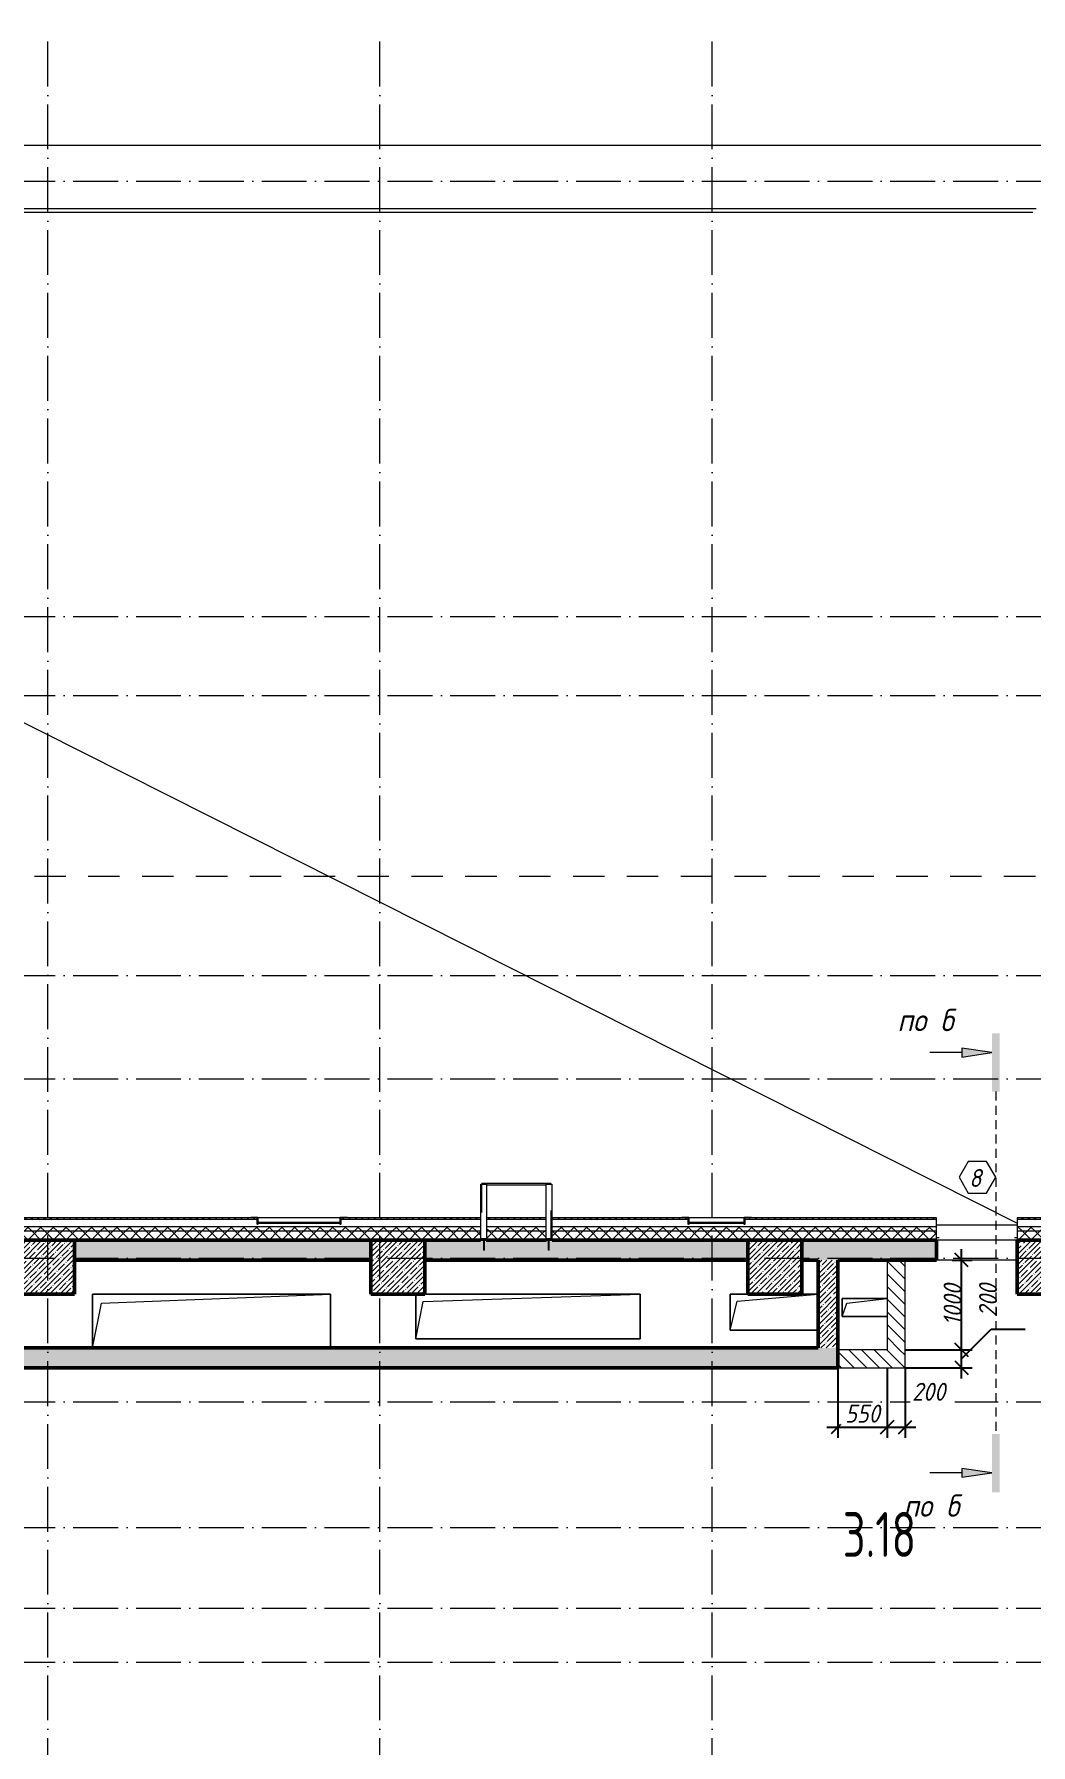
# Model space of a CAD drawing. Header units: millimetres. Extents: x -269418 to 201924, y -5890 to 98643.
# Drawn here: x 22060 to 33160, y 9579 to 28637 of the extents above; entities that cross this region are included whole.
import ezdxf

# ---------------------------------------------------------------- set-up
doc = ezdxf.new("R2010")
doc.units = ezdxf.units.MM
for name, pattern in [('01 Штриховая _4 мм_', [600, 350, -250]), ('200_ШТРИХ_ш1п0_6_', [160, 100, -60]), ('50_200_ШТРИХ_1Т_ш5_п1_п1_', [700, 500, -100, 0, -100]), ('Штрих', [635, 317.5, -317.5])]:
    doc.linetypes.add(name, pattern=pattern)
for name, color, linetype, lineweight in [('A-ANNO-DIMS', 7, 'Continuous', 9), ('A-ANNO-NOTE', 7, 'Continuous', 5), ('A-ANNO-NOTE-1', 7, 'Continuous', 9), ('A-AREA-IDEN', 7, 'Continuous', 9), ('A-DETL', 7, 'Continuous', 9), ('A-DETL-GENF', 7, 'Continuous', 9), ('A-DETL-GENF-2', 7, '200_ШТРИХ_ш1п0_6_', 5), ('A-FLOR', 7, 'Continuous', 9), ('A-GENM', 7, 'Continuous', 9), ('A-GENM-HDLN', 7, 'Штрих', 5), ('A-GLAZ-IDEN', 7, 'Continuous', 9), ('A-ROOF', 7, 'Continuous', 9), ('A-WALL', 7, 'Continuous', 5), ('A-WALL-1', 7, 'Continuous', 9), ('A-WALL-3', 7, 'Continuous', 50), ('A-WALL-FNSH-1', 7, 'Continuous', 9), ('A-WALL-PATT-2', 7, 'Continuous', 5), ('G-ANNO-SYMB-1', 7, '01 Штриховая _4 мм_', 9), ('I-WALL', 7, 'Continuous', 5), ('S-COLS', 7, 'Continuous', 9), ('S-COLS-1', 7, 'Continuous', 5), ('S-COLS-2', 7, 'Continuous', 50), ('Оси-1', 7, '50_200_ШТРИХ_1Т_ш5_п1_п1_', 9)]:
    doc.layers.add(name, color=color, linetype=linetype, lineweight=lineweight)
doc.layers.add('A-WALL-FNSH-2', color=7, linetype='Continuous', lineweight=13, true_color=0xce0000)
doc.layers.add('A-WALL-PATT-1', color=7, linetype='Continuous', lineweight=5, true_color=0xce0000)
doc.styles.add('ISOCPEUR_I', font='isocpeui.ttf', dxfattribs={"width": 0.9, "height": 250})
doc.styles.add('ISOCPEUR_I_2', font='isocpeui.ttf', dxfattribs={"width": 0.9, "height": 200})
doc.styles.add('СПДС', font='ГОСТ тип А.ttf', dxfattribs={"width": 0.9})
doc.dimstyles.new('ISO-2_0_0_9К_СРЕДНИЙ_1', dxfattribs={"dimscale": 304.8, "dimtxt": 199.196235, "dimasz": 0.492126, "dimexe": 0.393701, "dimexo": 0, "dimgap": 0, "dimtad": 1, "dimdec": 0, "dimzin": 0, "dimdsep": 46, "dimtxsty": 'ISOCPEUR_I_2', "dimblk1": 'OBLIQUE', "dimblk2": 'OBLIQUE', "dimsah": 1, "dimcen": 0.09, "dimdle": 0.393701, "dimazin": 0, "dimtfac": 1, "dimtdec": 4, "dimtix": 1, "dimtmove": 1, "dimatfit": 3, "dimfxl": 1, "dimtvp": 1, "dimtolj": 1, "dimtzin": 0, "dimarcsym": 2})
doc.dimstyles.new('ISO-2_0_0_9К_СРЕДНИЙ_2', dxfattribs={"dimscale": 304.8, "dimtxt": 199.196235, "dimasz": 0.492126, "dimexe": 0.393701, "dimexo": 0, "dimgap": 0, "dimtad": 1, "dimdec": 0, "dimzin": 0, "dimdsep": 46, "dimtxsty": 'ISOCPEUR_I_2', "dimblk1": 'OBLIQUE', "dimblk2": 'OBLIQUE', "dimsah": 1, "dimcen": 0.09, "dimdle": 0.393701, "dimazin": 0, "dimtfac": 1, "dimtdec": 4, "dimtix": 1, "dimtmove": 0, "dimatfit": 3, "dimfxl": 1, "dimtvp": 1, "dimtolj": 1, "dimtzin": 0, "dimarcsym": 2})
doc.dimstyles.new('ISO-2_0_0_9К_СРЕДНИЙ_ФОН', dxfattribs={"dimscale": 304.8, "dimtxt": 199.196235, "dimasz": 0.492126, "dimexe": 0.393701, "dimexo": 0, "dimgap": 0.164042, "dimtad": 1, "dimdec": 0, "dimdsep": 46, "dimtxsty": 'ISOCPEUR_I_2', "dimblk1": 'OBLIQUE', "dimblk2": 'OBLIQUE', "dimsah": 1, "dimcen": 0.09, "dimdle": 0.393701, "dimazin": 0, "dimtfac": 1, "dimtdec": 4, "dimtix": 1, "dimtmove": 0, "dimatfit": 3, "dimfxl": 1, "dimtvp": 1, "dimtfill": 1, "dimtolj": 1, "dimtzin": 0, "dimarcsym": 2})
doc.dimstyles.new('ISO-2_0_0_9К_СРЕДНИЙ_ФОН_1', dxfattribs={"dimscale": 304.8, "dimtxt": 199.196235, "dimasz": 0.492126, "dimexe": 0.393701, "dimexo": 0, "dimgap": 0.164042, "dimtad": 1, "dimdec": 0, "dimdsep": 46, "dimtxsty": 'ISOCPEUR_I_2', "dimblk1": 'OBLIQUE', "dimblk2": 'OBLIQUE', "dimsah": 1, "dimcen": 0.09, "dimdle": 0.393701, "dimazin": 0, "dimtfac": 1, "dimtdec": 4, "dimtix": 1, "dimtmove": 1, "dimatfit": 3, "dimfxl": 1, "dimtvp": 1, "dimtfill": 1, "dimtolj": 1, "dimtzin": 0, "dimarcsym": 2})
pattern_1 = [(45, (0, 0), (-70.71068, 70.71068), []), (135, (0, 0), (-70.71068, -70.71068), [])]
pattern_2 = [(45, (0, 0), (-57.02463, 57.02463), []), (45, (57.025, 0), (-57.02463, 57.02463), [100.806, -20.161, 3.353, -16.808])]
pattern_3 = [(135, (0, 0), (-70.71068, -70.71068), [])]

# ---------------------------------------------------------------- blocks, each defined once
blk = doc.blocks.new('парапет1 - парапет-18629556-АР1_1_Кладочный план 3 этажа')
at = {"layer": 'A-GENM'}
for p, q in [((-2411, 27400), (33928, 27400)), ((33219, 26691), (-1702, 26691)), ((-1665, 26654), (33182, 26654))]:
    blk.add_line(p, q, dxfattribs=at)
blk = doc.blocks.new('ОМ_Арматурный стержень_Форма 1 - ОМ_Арматурный стержень_Форма 1-30770157-АР1_1_Кладочный план 3 этажа')
at = {"layer": 'A-GENM'}
for p, q in [((27814, 15834), (27046, 15834)), ((27046, 15825), (27046, 15834)), ((27814, 15834), (27814, 15825)), ((27099, 15816), (27761, 15816))]:
    blk.add_line(p, q, dxfattribs=at)
blk = doc.blocks.new('Уголок вложенный - Уголок вложенный-26108888-АР1_1_Кладочный план 3 этажа')
at = {"layer": 'A-GENM'}
for p, q in [((29272, 15457), (29352, 15457)), ((29272, 15453), (29272, 15457)), ((29336, 15450), (29275, 15450)), ((29345, 15380), (29345, 15441)), ((29352, 15457), (29352, 15377)), ((29352, 15377), (29348, 15377))]:
    blk.add_line(p, q, dxfattribs=at)
at = {"layer": 'A-GENM', "flags": 128}
for points in [[(29275, 15450), (29274, 15450), (29274, 15450), (29273, 15451), (29273, 15451), (29272, 15452), (29272, 15452), (29272, 15453)], [(29345, 15441), (29345, 15443), (29344, 15445), (29343, 15447), (29342, 15448), (29340, 15449), (29338, 15450), (29336, 15450)], [(29348, 15377), (29347, 15377), (29347, 15377), (29346, 15378), (29346, 15378), (29345, 15379), (29345, 15379), (29345, 15380)]]:
    blk.add_lwpolyline(points, dxfattribs=at)
blk = doc.blocks.new('Уголок вложенный - Уголок вложенный-V19-АР1_1_Кладочный план 3 этажа')
at = {"layer": 'A-GENM'}
for p, q in [((29968, 15457), (30048, 15457)), ((29968, 15377), (29968, 15457)), ((29975, 15441), (29975, 15380)), ((30045, 15450), (29984, 15450)), ((30048, 15457), (30048, 15453)), ((29972, 15377), (29968, 15377))]:
    blk.add_line(p, q, dxfattribs=at)
at = {"layer": 'A-GENM', "flags": 128}
for points in [[(29984, 15450), (29982, 15450), (29980, 15449), (29978, 15448), (29977, 15447), (29976, 15445), (29975, 15443), (29975, 15441)], [(30048, 15453), (30048, 15452), (30048, 15452), (30047, 15451), (30047, 15451), (30046, 15450), (30046, 15450), (30045, 15450)], [(29975, 15380), (29975, 15379), (29975, 15379), (29974, 15378), (29974, 15378), (29973, 15377), (29973, 15377), (29972, 15377)]]:
    blk.add_lwpolyline(points, dxfattribs=at)
blk = doc.blocks.new('Уголок вложенный - Уголок вложенный-26189578-АР1_1_Кладочный план 3 этажа')
at = {"layer": 'A-GENM'}
for p, q in [((24472, 15457), (24552, 15457)), ((24472, 15453), (24472, 15457)), ((24536, 15450), (24475, 15450)), ((24545, 15380), (24545, 15441)), ((24552, 15457), (24552, 15377)), ((24552, 15377), (24548, 15377))]:
    blk.add_line(p, q, dxfattribs=at)
at = {"layer": 'A-GENM', "flags": 128}
for points in [[(24475, 15450), (24474, 15450), (24474, 15450), (24473, 15451), (24472, 15451), (24472, 15452), (24472, 15452), (24472, 15453)], [(24545, 15441), (24545, 15443), (24544, 15445), (24543, 15447), (24541, 15448), (24540, 15449), (24538, 15450), (24536, 15450)], [(24548, 15377), (24547, 15377), (24547, 15377), (24546, 15378), (24545, 15378), (24545, 15379), (24545, 15379), (24545, 15380)]]:
    blk.add_lwpolyline(points, dxfattribs=at)
blk = doc.blocks.new('Уголок вложенный - Уголок вложенный-V20-АР1_1_Кладочный план 3 этажа')
at = {"layer": 'A-GENM'}
for p, q in [((25468, 15457), (25548, 15457)), ((25468, 15377), (25468, 15457)), ((25475, 15441), (25475, 15380)), ((25545, 15450), (25484, 15450)), ((25548, 15457), (25548, 15453)), ((25472, 15377), (25468, 15377))]:
    blk.add_line(p, q, dxfattribs=at)
at = {"layer": 'A-GENM', "flags": 128}
for points in [[(25484, 15450), (25482, 15450), (25480, 15449), (25478, 15448), (25477, 15447), (25476, 15445), (25475, 15443), (25475, 15441)], [(25548, 15453), (25548, 15452), (25548, 15452), (25547, 15451), (25547, 15451), (25546, 15450), (25545, 15450), (25545, 15450)], [(25475, 15380), (25475, 15379), (25475, 15379), (25474, 15378), (25474, 15378), (25473, 15377), (25472, 15377), (25472, 15377)]]:
    blk.add_lwpolyline(points, dxfattribs=at)
blk = doc.blocks.new('Полоса с поворотом - Полоса с поворотом-26108887-АР1_1_Кладочный план 3 этажа')
at = {"layer": 'A-GENM'}
for p, q in [((29352, 15455), (29968, 15455)), ((29968, 15398), (29352, 15398)), ((29352, 15390), (29968, 15390))]:
    blk.add_line(p, q, dxfattribs=at)
blk = doc.blocks.new('Полоса с поворотом - Полоса с поворотом-26189577-АР1_1_Кладочный план 3 этажа')
at = {"layer": 'A-GENM'}
for p, q in [((24552, 15455), (25468, 15455)), ((25468, 15398), (24552, 15398)), ((24552, 15390), (25468, 15390))]:
    blk.add_line(p, q, dxfattribs=at)
blk = doc.blocks.new('AR_Отверстие прямоугольное _в плите_ - AR_Отверстие прямоугольное _в плите_-24534796-АР1_1_Кладочный план 3 этажа')
at = {"layer": 'A-GENM'}
for p, q in [((1325, 300), (-1325, 300)), ((-1325, 300), (-1325, -300)), ((-1325, -300), (-1225, 200)), ((-1225, 200), (1325, 300)), ((1325, -300), (1325, 300))]:
    blk.add_line(p, q, dxfattribs=at)
blk = doc.blocks.new('AR_Отверстие прямоугольное _в плите_ - AR_Отверстие прямоугольное _в плите_-24534883-АР1_1_Кладочный план 3 этажа')
at = {"layer": 'A-GENM'}
for p, q in [((-1250, 250), (-1250, -250)), ((-1167, 167), (1250, 250)), ((1250, 250), (-1150, 250)), ((1250, -250), (1250, 250)), ((-1250, -250), (-1167, 167)), ((-1250, -250), (1250, -250))]:
    blk.add_line(p, q, dxfattribs=at)
blk = doc.blocks.new('AR_Отверстие прямоугольное _в плите_ - AR_Отверстие прямоугольное _в плите_-24535020-АР1_1_Кладочный план 3 этажа')
at = {"layer": 'A-GENM'}
for p, q in [((-290, 200), (-490, 200)), ((-490, 200), (-490, -200)), ((-410, 120), (490, 200)), ((490, 200), (310, 200)), ((-490, -200), (-410, 120)), ((-490, -200), (490, -200))]:
    blk.add_line(p, q, dxfattribs=at)
blk = doc.blocks.new('AR_Отверстие прямоугольное _в плите_ - AR_Отверстие прямоугольное _в плите_-24535208-АР1_1_Кладочный план 3 этажа')
at = {"layer": 'A-GENM'}
for p, q in [((250, 100), (-250, 100)), ((-250, 100), (-250, -100)), ((-250, -100), (-200, 50)), ((-200, 50), (250, 100)), ((-250, -100), (250, -100))]:
    blk.add_line(p, q, dxfattribs=at)
blk = doc.blocks.new('ОМ_Уголок_ГОСТ 8509-93 - ОМ_Уголок_ГОСТ 8509-93-30770156-АР1_1_Кладочный план 3 этажа')
at = {"layer": 'A-GENM'}
for p, q in [((27036, 15263), (27030, 15263)), ((27030, 15263), (27030, 15200)), ((27036, 15206), (27036, 15263)), ((27030, 15200), (27093, 15200)), ((27093, 15206), (27036, 15206)), ((27093, 15200), (27093, 15206))]:
    blk.add_line(p, q, dxfattribs=at)
blk = doc.blocks.new('Анкер клиновой - Анкер клиновой МКТ V-A 10-10-15_115-14811140-АР1_1_Кладочный план 3 этажа')
at = {"layer": 'A-GENM'}
for p, q in [((27061, 15210), (27061, 15206)), ((27064, 15210), (27061, 15210)), ((27061, 15210), (27077, 15210)), ((27064, 15215), (27064, 15210)), ((27064, 15200), (27064, 15091)), ((27074, 15091), (27064, 15091)), ((27074, 15210), (27074, 15215)), ((27074, 15091), (27074, 15200)), ((27077, 15210), (27075, 15210)), ((27077, 15206), (27077, 15210))]:
    blk.add_line(p, q, dxfattribs=at)
blk = doc.blocks.new('ОМ_Уголок_ГОСТ 8509-93 - ОМ_Уголок_ГОСТ 8509-93-V43-АР1_1_Кладочный план 3 этажа')
at = {"layer": 'A-GENM'}
for p, q in [((27830, 15263), (27824, 15263)), ((27824, 15263), (27824, 15206)), ((27830, 15200), (27830, 15263)), ((27824, 15206), (27767, 15206)), ((27767, 15206), (27767, 15200)), ((27767, 15200), (27830, 15200))]:
    blk.add_line(p, q, dxfattribs=at)
blk = doc.blocks.new('ОМ_Уголок_ГОСТ 8509-93 - ОМ_Уголок_ГОСТ 8509-93-30774130-АР1_1_Кладочный план 3 этажа')
at = {"layer": 'A-GENM'}
for p, q in [((0, 0), (0, -63)), ((562, 0), (0, 0)), ((0, -63), (610, -63)), ((610, -63), (610, 0))]:
    blk.add_line(p, q, dxfattribs=at)
at = {"layer": 'A-GENM-HDLN'}
blk.add_line((0, -6), (610, -6), dxfattribs=at)
blk = doc.blocks.new('ОМ_Уголок_ГОСТ 8509-93 - ОМ_Уголок_ГОСТ 8509-93-V44-АР1_1_Кладочный план 3 этажа')
at = {"layer": 'A-GENM'}
for p, q in [((0, 0), (0, -63)), ((0, -63), (610, -63)), ((610, 0), (48, 0)), ((610, -63), (610, 0))]:
    blk.add_line(p, q, dxfattribs=at)
at = {"layer": 'A-GENM-HDLN'}
blk.add_line((0, -6), (610, -6), dxfattribs=at)
blk = doc.blocks.new('Колонна_Несущая_Прямоугольное сечение - 600х600-V51-АР1_1_Кладочный план 3 этажа')
at = {"layer": 'S-COLS-1'}
h = blk.add_hatch(dxfattribs=at)
h.set_pattern_fill('FP_34', color=256, style=0, pattern_type=2)
h.set_pattern_definition([(45, (-26110, -14900), (-57.02463, 57.02463), []), (45, (-26052.975, -14900), (-57.02463, 57.02463), [100.806, -20.161, 3.353, -16.808])])
h.paths.add_polyline_path([(-300, -300), (300, -300), (300, 300), (-300, 300)], flags=0)
at = {"layer": 'S-COLS-2'}
for p, q in [((300, 300), (-300, 300)), ((-300, 300), (-300, -300)), ((300, -300), (300, 300)), ((-300, -300), (300, -300))]:
    blk.add_line(p, q, dxfattribs=at)
blk = doc.blocks.new('Колонна_Несущая_Прямоугольное сечение - 600х600-V57-АР1_1_Кладочный план 3 этажа')
at = {"layer": 'S-COLS-1'}
h = blk.add_hatch(dxfattribs=at)
h.set_pattern_fill('FP_41', color=256, style=0, pattern_type=2)
h.set_pattern_definition([(45, (-33310, -14900), (-57.02463, 57.02463), []), (45, (-33252.975, -14900), (-57.02463, 57.02463), [100.806, -20.161, 3.353, -16.808])])
h.paths.add_polyline_path([(-300, -300), (300, -300), (300, 300), (-300, 300)], flags=0)
at = {"layer": 'S-COLS-2'}
for p, q in [((300, 300), (-300, 300)), ((-300, 300), (-300, -300)), ((300, -300), (300, 300)), ((-300, -300), (300, -300))]:
    blk.add_line(p, q, dxfattribs=at)
blk = doc.blocks.new('Колонна_Несущая_Прямоугольное сечение - 600х600-V58-АР1_1_Кладочный план 3 этажа')
at = {"layer": 'S-COLS-1'}
h = blk.add_hatch(dxfattribs=at)
h.set_pattern_fill('FP_42', color=256, style=0, pattern_type=2)
h.set_pattern_definition([(45, (-30310, -14900), (-57.02463, 57.02463), []), (45, (-30252.975, -14900), (-57.02463, 57.02463), [100.806, -20.161, 3.353, -16.808])])
h.paths.add_polyline_path([(-300, -300), (300, -300), (300, 300), (-300, 300)], flags=0)
at = {"layer": 'S-COLS-2'}
for p, q in [((300, 300), (-300, 300)), ((-300, 300), (-300, -300)), ((300, -300), (300, 300)), ((-300, -300), (300, -300))]:
    blk.add_line(p, q, dxfattribs=at)
blk = doc.blocks.new('Колонна_Несущая_Прямоугольное сечение - 600х600-V59-АР1_1_Кладочный план 3 этажа')
at = {"layer": 'S-COLS-1'}
h = blk.add_hatch(dxfattribs=at)
h.set_pattern_fill('FP_43', color=256, style=0, pattern_type=2)
h.set_pattern_definition([(45, (-22210, -14900), (-57.02463, 57.02463), []), (45, (-22152.975, -14900), (-57.02463, 57.02463), [100.806, -20.161, 3.353, -16.808])])
h.paths.add_polyline_path([(-300, -300), (300, -300), (300, 300), (-300, 300)], flags=0)
at = {"layer": 'S-COLS-2'}
for p, q in [((300, 300), (-300, 300)), ((-300, 300), (-300, -300)), ((300, -300), (300, 300)), ((-300, -300), (300, -300))]:
    blk.add_line(p, q, dxfattribs=at)
blk = doc.blocks.new('DET_L_Имитация разреза_ISO2-5 - Влево-31522451-АР1_1_Кладочный план 3 этажа')
at = {"layer": 'A-DETL-GENF-2'}
blk.add_line((143, 0), (3957, 0), dxfattribs=at)
blk = doc.blocks.new('_Oblique')
at = {"color": 0, "linetype": 'ByBlock', "lineweight": -2}
blk.add_line((-0.5, -0.5), (0.5, 0.5), dxfattribs=at)
blk = doc.blocks.new('DIMBLOCK444-АР1_1_Кладочный план 3 этажа')
at = {"layer": 'A-ANNO-DIMS', "color": 0, "lineweight": -2, "transparency": 16777216}
for p, q in [((31010, 13780), (31010, 12998)), ((31560, 13777), (31560, 12998)), ((30890, 13118), (31680, 13118))]:
    blk.add_line(p, q, dxfattribs=at)
at = {"layer": 'Defpoints', "color": 0, "transparency": 16777216}
for p in [(31010, 13780), (31560, 13777)]:
    blk.add_point(p, dxfattribs=at)
at = {"layer": 'A-ANNO-DIMS', "color": 0, "lineweight": -2, "transparency": 16777216, "xscale": 150, "yscale": 150, "zscale": 150, "rotation": 180}
blk.add_blockref('_Oblique', (31010, 13118), dxfattribs=at)
at = {"layer": 'A-ANNO-DIMS', "color": 0, "lineweight": -2, "transparency": 16777216, "xscale": 150, "yscale": 150, "zscale": 150}
blk.add_blockref('_Oblique', (31560, 13118), dxfattribs=at)
at = {"layer": 'A-ANNO-DIMS', "color": 0, "transparency": 16777216, "insert": (31285, 13268), "char_height": 200, "width": 455.09, "attachment_point": 5, "style": 'ISOCPEUR_I_2', "bg_fill": 3, "box_fill_scale": 1.1, "bg_fill_color": 256, "bg_fill_true_color": 13158600, "bg_fill_transparency": 0}
blk.add_mtext('\\A1;550', dxfattribs=at)
at = {"layer": 'Defpoints', "color": 0, "transparency": 16777216}
blk.add_point((31560, 13118), dxfattribs=at)
blk = doc.blocks.new('DIMBLOCK445-АР1_1_Кладочный план 3 этажа')
at = {"layer": 'A-ANNO-DIMS', "color": 0, "lineweight": -2, "transparency": 16777216}
for p, q in [((31560, 13777), (31560, 12998)), ((31760, 13780), (31760, 12998)), ((31440, 13118), (31880, 13118))]:
    blk.add_line(p, q, dxfattribs=at)
at = {"layer": 'Defpoints', "color": 0, "transparency": 16777216}
for p in [(31560, 13777), (31760, 13780), (31760, 13118)]:
    blk.add_point(p, dxfattribs=at)
at = {"layer": 'A-ANNO-DIMS', "color": 0, "lineweight": -2, "transparency": 16777216, "xscale": 150, "yscale": 150, "zscale": 150, "rotation": 180}
blk.add_blockref('_Oblique', (31560, 13118), dxfattribs=at)
at = {"layer": 'A-ANNO-DIMS', "color": 0, "lineweight": -2, "transparency": 16777216, "xscale": 150, "yscale": 150, "zscale": 150}
blk.add_blockref('_Oblique', (31760, 13118), dxfattribs=at)
at = {"layer": 'A-ANNO-DIMS', "color": 0, "transparency": 16777216, "insert": (31838, 13612), "char_height": 200, "width": 455.09, "attachment_point": 1, "line_spacing_factor": 1.149209, "style": 'ISOCPEUR_I_2', "bg_fill": 3, "box_fill_scale": 1.1, "bg_fill_color": 256, "bg_fill_true_color": 13158600, "bg_fill_transparency": 0}
blk.add_mtext('\\A1;200', dxfattribs=at)
blk = doc.blocks.new('DIMBLOCK446-АР1_1_Кладочный план 3 этажа')
at = {"layer": 'A-ANNO-DIMS', "color": 0, "lineweight": -2, "transparency": 16777216}
for p, q in [((32389, 13880), (32717, 14210)), ((32717, 14210), (33099, 14210)), ((31763, 13980), (32509, 13980)), ((32389, 13660), (32389, 14100)), ((31760, 13780), (32509, 13780))]:
    blk.add_line(p, q, dxfattribs=at)
at = {"layer": 'Defpoints', "color": 0, "transparency": 16777216}
for p in [(31763, 13980), (32389, 13980), (31760, 13780)]:
    blk.add_point(p, dxfattribs=at)
at = {"layer": 'A-ANNO-DIMS', "color": 0, "lineweight": -2, "transparency": 16777216, "xscale": 150, "yscale": 150, "zscale": 150}
for p, rotation in [((32389, 13980), 90), ((32389, 13780), 270)]:
    blk.add_blockref('_Oblique', p, dxfattribs=dict(at, rotation=rotation))
at = {"layer": 'A-ANNO-DIMS', "color": 0, "transparency": 16777216, "insert": (32584, 14343), "char_height": 200, "width": 455.09, "attachment_point": 1, "rotation": 90, "line_spacing_factor": 1.149209, "style": 'ISOCPEUR_I_2'}
blk.add_mtext('\\A1;200', dxfattribs=at)
blk = doc.blocks.new('DIMBLOCK447-АР1_1_Кладочный план 3 этажа')
at = {"layer": 'A-ANNO-DIMS', "color": 0, "lineweight": -2, "transparency": 16777216}
for p, q in [((32389, 13860), (32389, 15100)), ((32283, 14980), (32509, 14980)), ((31763, 13980), (32509, 13980))]:
    blk.add_line(p, q, dxfattribs=at)
at = {"layer": 'Defpoints', "color": 0, "transparency": 16777216}
for p in [(32283, 14980), (32389, 14980), (31763, 13980)]:
    blk.add_point(p, dxfattribs=at)
at = {"layer": 'A-ANNO-DIMS', "color": 0, "lineweight": -2, "transparency": 16777216, "xscale": 150, "yscale": 150, "zscale": 150}
for p, rotation in [((32389, 14980), 90), ((32389, 13980), 270)]:
    blk.add_blockref('_Oblique', p, dxfattribs=dict(at, rotation=rotation))
at = {"layer": 'A-ANNO-DIMS', "color": 0, "transparency": 16777216, "insert": (32289, 14480), "char_height": 200, "width": 560.81, "attachment_point": 5, "rotation": 90, "style": 'ISOCPEUR_I_2'}
blk.add_mtext('\\A1;1000', dxfattribs=at)
blk = doc.blocks.new('AAR_СКБ_Марка_Окна_Перемычка и проем - Марка проема-25443838-АР1_1_Кладочный план 3 этажа')
at = {"layer": 'A-GLAZ-IDEN'}
for p, q in [((-0.97, -0.98), (-1.99, -2.75)), ((1.07, -0.98), (-0.97, -0.98)), ((2.09, -2.75), (1.07, -0.98)), ((-1.99, -2.75), (-0.97, -4.51)), ((1.07, -4.51), (2.09, -2.75)), ((-0.97, -4.51), (1.07, -4.51))]:
    blk.add_line(p, q, dxfattribs=at)

msp = doc.modelspace()

# ---------------------------------------------------------------- hatches: boundary and pattern name
at = {"layer": 'A-ANNO-NOTE'}
for points in [[(32813.4, 16856.9), (32813.4, 17506.9), (32726.6, 17506.9), (32726.6, 16856.9)], [(32393, 17241.1), (32726.6, 17291.1), (32393, 17341.1)], [(32813.4, 12393.1), (32813.4, 13043.1), (32726.6, 13043.1), (32726.6, 12393.1)], [(32393, 12558.9), (32726.6, 12608.9), (32393, 12658.9)]]:
    msp.add_hatch(color=256, dxfattribs=at).paths.add_polyline_path(points, flags=0)
at = {"layer": 'A-WALL-PATT-1'}
h = msp.add_hatch(dxfattribs=at)
h.set_pattern_fill('FP_1', color=256, style=0, pattern_type=2)
h.set_pattern_definition(pattern_3)
h.paths.add_polyline_path([(31760, 13980), (31760, 14980), (31560, 14980), (31560, 13980)], flags=0)
h = msp.add_hatch(dxfattribs=at)
h.set_pattern_fill('FP_1', color=256, style=0, pattern_type=2)
h.set_pattern_definition(pattern_3)
h.paths.add_polyline_path([(31760, 13780), (31760, 13980), (31010, 13980), (31010, 13780), (31431.1, 13780)], flags=0)
at = {"layer": 'A-WALL-PATT-2'}
h = msp.add_hatch(dxfattribs=at)
h.set_pattern_fill('FP_3', color=256, style=0, pattern_type=2)
h.set_pattern_definition([(135, (0, 0), (-35.35534, -35.35534), [])])
h.paths.add_polyline_path([(12880, 15206), (12880, 15430), (14603, 15430), (14602.1, 15444.9), (14599.6, 15448), (14596, 15449.8), (14594, 15450), (12860, 15450), (12860.5, 15206), (12861.2, 15206)], flags=0)
h.paths.add_polyline_path([(9160, 15206), (9180, 15206), (9180, 15430), (9740, 15430), (9740, 15206), (9760, 15206), (9760, 15450), (9160, 15450), (9160, 15231.7)], flags=0)
h.paths.add_polyline_path([(8258.8, 15206), (8260, 15206), (8260, 15450), (7660, 15450), (7660, 15430), (8240, 15430), (8240, 15206)], flags=0)
h.paths.add_polyline_path([(31431.1, 15430), (32110, 15430), (32110, 15450), (29980.1, 15449.1), (29977, 15446.6), (29975.2, 15443), (29975, 15441), (29975.2, 15430), (30077.3, 15430)], flags=0)
h.paths.add_polyline_path([(41930, 15430), (41930, 15450), (36310, 15450), (36310, 15430), (40908.1, 15430)], flags=0)
h.paths.add_polyline_path([(35410, 15430), (35410, 15450), (33010, 15450), (33010, 15430), (34138.8, 15430)], flags=0)
h.paths.add_polyline_path([(29344.8, 15430), (29345, 15430), (29344.1, 15444.9), (29341.6, 15448), (29338, 15449.8), (29336, 15450), (27824.2, 15450), (27824.2, 15430), (28723.4, 15430)], flags=0)
h.paths.add_polyline_path([(27761.2, 15430), (27761.2, 15450), (27099.2, 15450), (27099.2, 15430)], flags=0)
h.paths.add_polyline_path([(27036.2, 15430), (27036.2, 15450), (25479.9, 15449.1), (25476.8, 15446.6), (25475, 15443), (25474.8, 15441), (25475, 15430), (26015.7, 15430)], flags=0)
h.paths.add_polyline_path([(24544.6, 15430), (24544.8, 15430), (24543.9, 15444.9), (24541.4, 15448), (24537.8, 15449.8), (24535.8, 15450), (19958.1, 15449.1), (19955, 15446.6), (19953.2, 15443), (19953, 15437.5), (19953, 15430), (20600.3, 15430)], flags=0)
h.paths.add_polyline_path([(19323, 15430), (19322.1, 15444.9), (19319.6, 15448), (19316, 15449.8), (19314, 15450), (14788.1, 15449.1), (14785, 15446.6), (14783.2, 15443), (14783, 15432), (14783, 15430), (17892.6, 15430)], flags=0)
h.paths.add_polyline_path([(6760, 15430), (6760, 15450), (-110, 15450), (-110, 15430), (4354.1, 15430)], flags=0)
h = msp.add_hatch(dxfattribs=at)
h.set_pattern_fill('FP_2', color=256, style=0, pattern_type=2)
h.set_pattern_definition(pattern_1)
h.paths.add_polyline_path([(42060, 15300), (42060, 15350), (36310, 15350), (36310, 15300), (40908.1, 15300)], flags=0)
h.paths.add_polyline_path([(33010, 15300), (35410, 15300), (35410, 15350), (33010, 15350)], flags=0)
h.paths.add_polyline_path([(31805.2, 15300), (32110, 15300), (32110, 15350), (27824.2, 15350), (27824.2, 15300), (31431.1, 15300)], flags=0)
h.paths.add_polyline_path([(27761.2, 15300), (27761.2, 15350), (27099.2, 15350), (27099.2, 15300)], flags=0)
h.paths.add_polyline_path([(27036.2, 15300), (27036.2, 15350), (12880, 15350), (12880, 15300), (26015.7, 15300)], flags=0)
h.paths.add_polyline_path([(9740, 15300), (9740, 15350), (9180, 15350), (9180, 15300)], flags=0)
h.paths.add_polyline_path([(7960, 15300), (8240, 15300), (8240, 15350), (7660, 15350), (7660, 15300)], flags=0)
h.paths.add_polyline_path([(-45.9, 15300), (6760, 15300), (6760, 15350), (-110, 15350), (-110, 15300)], flags=0)
h = msp.add_hatch(dxfattribs=at)
h.set_pattern_fill('FP_2', color=256, style=0, pattern_type=2)
h.set_pattern_definition(pattern_1)
h.paths.add_polyline_path([(39554.2, 15200), (42160, 15200), (42160, 15300), (36310, 15300), (36310.5, 15206), (36379, 15206), (36379, 15200), (36846.5, 15200)], flags=0)
h.paths.add_polyline_path([(35341, 15200), (35341, 15206), (35410, 15206), (35410, 15300), (33010, 15300), (33010, 15200), (34138.8, 15200)], flags=0)
h.paths.add_polyline_path([(31431.1, 15200), (32110, 15200), (32110, 15300), (27824.2, 15300), (27824.2, 15263), (27830.2, 15263), (27830.2, 15200), (30610, 15200)], flags=0)
h.paths.add_polyline_path([(27093.2, 15200), (27767.2, 15200), (27767.2, 15206), (27785.5, 15206), (27785.5, 15215), (27761.2, 15215), (27761.2, 15300), (27099.2, 15300), (27099.2, 15215), (27074.2, 15215), (27074.9, 15206), (27093.2, 15206)], flags=0)
h.paths.add_polyline_path([(27030.2, 15200), (27030.2, 15263), (27036.2, 15263), (27036.2, 15300), (12880, 15300), (12880, 15206), (12929, 15206), (12929, 15200), (26692.6, 15200)], flags=0)
h.paths.add_polyline_path([(8191, 15200), (8191, 15206), (8240, 15206), (8240, 15300), (7660, 15300), (7660, 15206), (7729, 15206), (7729, 15200), (7960, 15200)], flags=0)
h.paths.add_polyline_path([(9691, 15200), (9691, 15206), (9740, 15206), (9740, 15300), (9180, 15300), (9180, 15206), (9229, 15206), (9229, 15200)], flags=0)
h.paths.add_polyline_path([(6160, 15200), (6760, 15200), (6760, 15300), (-110, 15300), (-110, 15200), (4660, 15200)], flags=0)
h.paths.add_polyline_path([(27796.9, 15206), (27824.2, 15206), (27824.2, 15215), (27796.2, 15215), (27796.9, 15210)], flags=0)
h.paths.add_polyline_path([(27036.2, 15206), (27063.5, 15206), (27063.5, 15215), (27036.2, 15215), (27036.2, 15210)], flags=0)
h = msp.add_hatch(dxfattribs=at)
h.set_pattern_fill('FP_4', color=256, style=0, pattern_type=2)
h.set_pattern_definition(pattern_2)
h.paths.add_polyline_path([(27070.5, 14980), (30010, 14980), (30010, 15200), (27796.2, 15200), (27795.5, 15091), (27786.2, 15091), (27786.2, 15200), (27074.2, 15200), (27073.5, 15091), (27064.2, 15091), (27064.2, 15200), (26410, 15200), (26410, 14980), (27069.2, 14980)], flags=0)
h.paths.add_polyline_path([(32110, 14980), (32110, 15200), (30610, 15200), (30610, 14980), (31431.1, 14980)], flags=0)
h.paths.add_polyline_path([(14310, 14980), (18110.3, 14980), (18110.3, 15200), (14310, 15200)], flags=0)
h.paths.add_polyline_path([(21910, 14980), (21910, 15200), (18710.3, 15200), (18710.3, 14980), (20600.3, 14980)], flags=0)
h.paths.add_polyline_path([(22510, 14980), (25810, 14980), (25810, 15200), (22510, 15200), (22510, 15022.5)], flags=0)
h = msp.add_hatch(dxfattribs=at)
h.set_pattern_fill('FP_4', color=256, style=0, pattern_type=2)
h.set_pattern_definition(pattern_2)
h.paths.add_polyline_path([(31010, 14000), (31010, 14980), (30790, 14980), (30790, 14000)], flags=0)
h = msp.add_hatch(dxfattribs=at)
h.set_pattern_fill('FP_4', color=256, style=0, pattern_type=2)
h.set_pattern_definition(pattern_2)
h.paths.add_polyline_path([(31010, 13780), (31010, 14000), (20210, 14000), (20210, 13780), (28723.4, 13780)], flags=0)

# ---------------------------------------------------------------- linework, layer by layer
at = {"layer": 'A-ANNO-NOTE-1'}
for p, q in [((32393, 17291.1), (32036.7, 17291.1)), ((32726.6, 17291.1), (32393, 17341.1)), ((32393, 17341.1), (32393, 17241.1)), ((32393, 17241.1), (32726.6, 17291.1)), ((32393, 12608.9), (32036.7, 12608.9)), ((32393, 12658.9), (32393, 12558.9)), ((32726.6, 12608.9), (32393, 12658.9)), ((32393, 12558.9), (32726.6, 12608.9))]:
    msp.add_line(p, q, dxfattribs=at)
at = {"layer": 'A-DETL'}
for p, q in [((27036.2, 15350), (12880, 15350)), ((27761.2, 15350), (27099.2, 15350)), ((32110, 15350), (27824.2, 15350)), ((35410, 15350), (33010, 15350))]:
    msp.add_line(p, q, dxfattribs=at)
at = {"layer": 'A-FLOR'}
for p, q in [((22710, 14600), (25360, 14600)), ((22710, 14000), (22710, 14600)), ((25360, 14600), (25360, 14000)), ((26310, 14100), (26310, 14600)), ((26410, 14600), (28810, 14600)), ((28810, 14600), (28810, 14100)), ((29810, 14600), (30010, 14600)), ((29810, 14200), (29810, 14600)), ((30610, 14600), (30790, 14600)), ((31060, 14550), (31560, 14550)), ((31060, 14350), (31060, 14550)), ((31560, 14350), (31060, 14350)), ((30790, 14200), (29810, 14200)), ((28810, 14100), (26310, 14100))]:
    msp.add_line(p, q, dxfattribs=at)
at = {"layer": 'A-ROOF'}
msp.add_line((14990, 24470), (33010, 15391.4), dxfattribs=at)
at = {"layer": 'A-WALL'}
for p, q in [((27036.2, 15300), (12880, 15300)), ((24544.8, 15430), (19953, 15430)), ((27036.2, 15430), (25474.8, 15430)), ((27761.2, 15430), (27099.2, 15430)), ((27761.2, 15300), (27099.2, 15300)), ((29345, 15430), (27824.2, 15430)), ((32110, 15300), (27824.2, 15300)), ((32110, 15430), (29975, 15430)), ((35410, 15430), (33010, 15430)), ((35410, 15300), (33010, 15300))]:
    msp.add_line(p, q, dxfattribs=at)
at = {"layer": 'A-WALL-1'}
for p, q in [((32110, 15200), (32110, 15430)), ((33010, 15430), (33010, 15200)), ((22510, 15200), (25810, 15200)), ((26410, 15200), (27030.2, 15200)), ((27093.2, 15200), (27767.2, 15200)), ((27830.2, 15200), (30010, 15200)), ((30610, 15200), (32110, 15200))]:
    msp.add_line(p, q, dxfattribs=at)
at = {"layer": 'A-WALL-3'}
for p, q in [((25810, 15200), (22510, 15200)), ((27030.2, 15200), (26410, 15200)), ((27767.2, 15200), (27093.2, 15200)), ((30010, 15200), (27830.2, 15200)), ((32110, 15200), (30610, 15200)), ((32110, 14980), (32110, 15200)), ((22510, 14980), (25810, 14980)), ((26410, 14980), (30010, 14980)), ((30610, 14980), (30790, 14980)), ((30790, 14980), (30790, 14000)), ((31010, 14980), (32110, 14980)), ((31010, 13780), (31010, 14980)), ((30790, 14000), (20210, 14000)), ((20210, 13780), (31010, 13780))]:
    msp.add_line(p, q, dxfattribs=at)
at = {"layer": 'A-WALL-FNSH-1'}
for p, q in [((24474.8, 15450), (20023, 15450)), ((27036.2, 15450), (25544.8, 15450)), ((27761.2, 15450), (27099.2, 15450)), ((29275, 15450), (27824.2, 15450)), ((32110, 15450), (30045, 15450)), ((32110, 15430), (32110, 15450)), ((35410, 15450), (33010, 15450)), ((33010, 15450), (33010, 15430))]:
    msp.add_line(p, q, dxfattribs=at)
at = {"layer": 'A-WALL-FNSH-2'}
for p, q in [((31560, 14980), (31560, 13980)), ((31760, 13780), (31760, 14980)), ((31560, 13980), (31010, 13980)), ((31010, 13780), (31760, 13780))]:
    msp.add_line(p, q, dxfattribs=at)
at = {"layer": 'G-ANNO-SYMB-1'}
msp.add_line((-6738.5, 19254.7), (42928.2, 19254.7), dxfattribs=at)
at = {"layer": 'I-WALL'}
for p, q in [((32110, 15370), (33010, 15370)), ((32110, 15230), (32140, 15230)), ((33010, 15200), (32110, 15200)), ((32980, 15230), (33010, 15230)), ((33010, 14980), (32110, 14980))]:
    msp.add_line(p, q, dxfattribs=at)
at = {"layer": 'Оси-1'}
for p, q in [((22210, -4150), (22210, 28636.9)), ((25910, -4150), (25910, 28636.9)), ((29610, -4150), (29610, 28636.9)), ((-6210, 27000), (125951.6, 27000)), ((-6210, 22150), (125951.6, 22150)), ((-6210, 21270), (125951.6, 21270)), ((-6210, 18150), (125951.6, 18150)), ((-6210, 17000), (125951.6, 17000)), ((-6210, 15000), (125951.6, 15000)), ((-6210, 13400), (125951.6, 13400)), ((-6210, 12000), (125951.6, 12000)), ((-6210, 11100), (125951.6, 11100)), ((-6210, 10500), (125951.6, 10500))]:
    msp.add_line(p, q, dxfattribs=at)

# ---------------------------------------------------------------- block references
at = {"layer": 'A-DETL-GENF', "rotation": 270}
msp.add_blockref('DET_L_Имитация разреза_ISO2-5 - Влево-31522451-АР1_1_Кладочный план 3 этажа', (32770, 17000), dxfattribs=at)
at = {"layer": 'A-GENM'}
for name, p in [('парапет1 - парапет-18629556-АР1_1_Кладочный план 3 этажа', (0, 0)), ('ОМ_Арматурный стержень_Форма 1 - ОМ_Арматурный стержень_Форма 1-30770157-АР1_1_Кладочный план 3 этажа', (0, 0)), ('Уголок вложенный - Уголок вложенный-26189578-АР1_1_Кладочный план 3 этажа', (0, 0)), ('Полоса с поворотом - Полоса с поворотом-26189577-АР1_1_Кладочный план 3 этажа', (0, 0)), ('Уголок вложенный - Уголок вложенный-V20-АР1_1_Кладочный план 3 этажа', (0, 0)), ('Уголок вложенный - Уголок вложенный-26108888-АР1_1_Кладочный план 3 этажа', (0, 0)), ('Полоса с поворотом - Полоса с поворотом-26108887-АР1_1_Кладочный план 3 этажа', (0, 0)), ('Уголок вложенный - Уголок вложенный-V19-АР1_1_Кладочный план 3 этажа', (0, 0)), ('ОМ_Уголок_ГОСТ 8509-93 - ОМ_Уголок_ГОСТ 8509-93-30770156-АР1_1_Кладочный план 3 этажа', (0, 0)), ('ОМ_Уголок_ГОСТ 8509-93 - ОМ_Уголок_ГОСТ 8509-93-V43-АР1_1_Кладочный план 3 этажа', (0, 0)), ('Анкер клиновой - Анкер клиновой МКТ V-A 10-10-15_115-14811140-АР1_1_Кладочный план 3 этажа', (0, 0)), ('Анкер клиновой - Анкер клиновой МКТ V-A 10-10-15_115-14811140-АР1_1_Кладочный план 3 этажа', (722, 0)), ('AR_Отверстие прямоугольное _в плите_ - AR_Отверстие прямоугольное _в плите_-24534796-АР1_1_Кладочный план 3 этажа', (24035, 14300)), ('AR_Отверстие прямоугольное _в плите_ - AR_Отверстие прямоугольное _в плите_-24534883-АР1_1_Кладочный план 3 этажа', (27560, 14350)), ('AR_Отверстие прямоугольное _в плите_ - AR_Отверстие прямоугольное _в плите_-24535020-АР1_1_Кладочный план 3 этажа', (30300, 14400)), ('AR_Отверстие прямоугольное _в плите_ - AR_Отверстие прямоугольное _в плите_-24535208-АР1_1_Кладочный план 3 этажа', (31310, 14450))]:
    msp.add_blockref(name, p, dxfattribs=at)
at = {"layer": 'A-GENM', "extrusion": (0, 0, -1)}
for name, p, rotation in [('ОМ_Уголок_ГОСТ 8509-93 - ОМ_Уголок_ГОСТ 8509-93-30774130-АР1_1_Кладочный план 3 этажа', (-27036.2, 15825), 270.0000000000001), ('ОМ_Уголок_ГОСТ 8509-93 - ОМ_Уголок_ГОСТ 8509-93-V44-АР1_1_Кладочный план 3 этажа', (-27824.2, 15215), 90.00000000000026)]:
    msp.add_blockref(name, p, dxfattribs=dict(at, rotation=rotation))
at = {"layer": 'A-GLAZ-IDEN', "xscale": 99.99999999999993, "yscale": 99.99999999999993, "zscale": 99.99999999999993}
msp.add_blockref('AAR_СКБ_Марка_Окна_Перемычка и проем - Марка проема-25443838-АР1_1_Кладочный план 3 этажа', (32560, 16176.4), dxfattribs=at)
at = {"layer": 'S-COLS'}
for name, p in [('Колонна_Несущая_Прямоугольное сечение - 600х600-V59-АР1_1_Кладочный план 3 этажа', (22210, 14900)), ('Колонна_Несущая_Прямоугольное сечение - 600х600-V51-АР1_1_Кладочный план 3 этажа', (26110, 14900)), ('Колонна_Несущая_Прямоугольное сечение - 600х600-V58-АР1_1_Кладочный план 3 этажа', (30310, 14900)), ('Колонна_Несущая_Прямоугольное сечение - 600х600-V57-АР1_1_Кладочный план 3 этажа', (33310, 14900))]:
    msp.add_blockref(name, p, dxfattribs=at)

# ---------------------------------------------------------------- texts
at = {"layer": 'A-ANNO-NOTE-1', "char_height": 250, "attachment_point": 1, "style": 'ISOCPEUR_I'}
for s, insert, width in [('\\fISOCPEUR|b0|i1|c204|p34|;\\W.9; ', (32008.4, 17779.1), 173.164), ('\\fISOCPEUR|b0|i1|c204|p34|;\\W.9;б', (32151.3, 17779.1), 202.025), ('по', (31675, 17779.1), 404.05), ('по', (31739.8, 12369.2), 404.05), ('\\fISOCPEUR|b0|i1|c204|p34|;\\W.9; ', (32073.2, 12369.2), 173.164), ('\\fISOCPEUR|b0|i1|c204|p34|;\\W.9;б', (32216, 12369.2), 202.025)]:
    msp.add_mtext(s, dxfattribs=dict(at, insert=insert, width=width))
at = {"layer": 'A-AREA-IDEN', "insert": (31065.9, 12171.6), "char_height": 500, "width": 1212.151, "attachment_point": 1, "style": 'СПДС'}
msp.add_mtext('3.18', dxfattribs=at)
at = {"layer": 'A-GLAZ-IDEN', "insert": (32473.8, 15993.8), "char_height": 200, "width": 158.734, "attachment_point": 1, "style": 'ISOCPEUR_I_2'}
msp.add_mtext('\\fISOCPEUR|b0|i1|c204|p34|;\\W.9;8', dxfattribs=at)

# ---------------------------------------------------------------- next in the draw order: dimensions: what is measured, and where the dimension line sits
at = {"layer": 'A-ANNO-DIMS'}
dim = msp.add_linear_dim(base=(31560, 13117.5), p1=(31010, 13780), p2=(31560, 13777), dimstyle='ISO-2_0_0_9К_СРЕДНИЙ_ФОН', override={"dimpost": '<>', "dimfxl": 550.008446}, dxfattribs=at)
dim.commit()
dim.dimension.update_dxf_attribs({"geometry": 'DIMBLOCK444-АР1_1_Кладочный план 3 этажа', "text_midpoint": (31285, 13267.5)})

# ---------------------------------------------------------------- next in the draw order: dimensions: what is measured, and where the dimension line sits
dim = msp.add_linear_dim(base=(31760, 13117.5), p1=(31560, 13777), p2=(31760, 13780), dimstyle='ISO-2_0_0_9К_СРЕДНИЙ_ФОН_1', override={"dimpost": '<>', "dimfxl": 200.023226}, dxfattribs=at)
dim.commit()
dim.dimension.update_dxf_attribs({"geometry": 'DIMBLOCK445-АР1_1_Кладочный план 3 этажа', "text_midpoint": (32065.5, 13295.5), "dimtype": 160})

# ---------------------------------------------------------------- next in the draw order: dimensions: what is measured, and where the dimension line sits
dim = msp.add_linear_dim(base=(32388.8, 14980), p1=(31763, 13980), p2=(32282.8, 14980), angle=90, dimstyle='ISO-2_0_0_9К_СРЕДНИЙ_2', override={"dimpost": '<>', "dimfxl": 1126.99571}, dxfattribs=at)
dim.commit()
dim.dimension.update_dxf_attribs({"geometry": 'DIMBLOCK447-АР1_1_Кладочный план 3 этажа', "text_midpoint": (32288.8, 14480)})
dim = msp.add_linear_dim(base=(32388.8, 13980), p1=(31760, 13780), p2=(31763, 13980), angle=90, dimstyle='ISO-2_0_0_9К_СРЕДНИЙ_1', override={"dimpost": '<>', "dimfxl": 200.023224}, dxfattribs=at)
dim.commit()
dim.dimension.update_dxf_attribs({"geometry": 'DIMBLOCK446-АР1_1_Кладочный план 3 этажа', "text_midpoint": (32716.9, 14209.8), "dimtype": 160, "text_rotation": 90})

doc.saveas('drawing.dxf')
